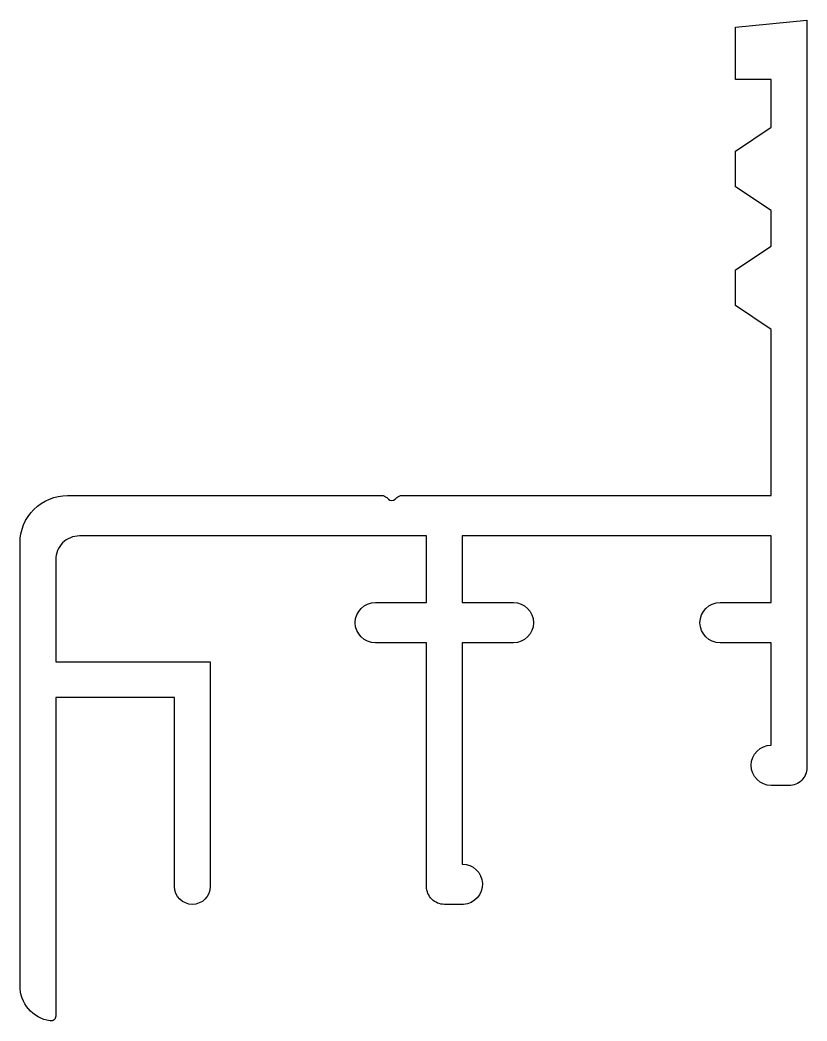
# Model space of a CAD drawing. Extents: x 372 to 405.1, y 656.6 to 698.7.
import ezdxf

# ---------------------------------------------------------------- set-up
doc = ezdxf.new("R2010")
doc.units = 0
doc.layers.get('0').update_dxf_attribs({"linetype": 'CONTINUOUS'})

msp = doc.modelspace()

# ---------------------------------------------------------------- linework, layer by layer
msp.add_lwpolyline([(402.11, 688.21), (403.61, 689.21), (403.61, 690.71), (402.11, 691.71), (402.11, 693.21), (403.61, 694.21), (403.61, 696.221), (402.11, 696.221), (402.11, 698.421), (405.11, 698.721), (405.11, 667.271, -0.414214), (404.36, 666.521), (403.61, 666.521, -1), (403.61, 668.221), (403.61, 672.521), (401.46, 672.521, -1), (401.46, 674.221), (403.61, 674.221), (403.61, 677.021), (390.61, 677.021), (390.61, 674.221), (392.76, 674.221, -1), (392.76, 672.521), (390.61, 672.521), (390.61, 663.219, -0.966544), (390.668, 661.521), (389.86, 661.521, -0.414214), (389.11, 662.271), (389.11, 672.521), (386.96, 672.521, -1), (386.96, 674.221), (389.11, 674.221), (389.11, 677.021), (374.51, 677.021, 0.414214), (373.51, 676.021), (373.51, 671.721), (380.01, 671.721), (380.01, 662.271, -1), (378.51, 662.271), (378.51, 670.221), (373.51, 670.221), (373.51, 656.817, -0.460212), (373.279, 656.619, -0.372815), (372.01, 658.101), (372.01, 676.721, -0.414214), (374.01, 678.721), (387.222, 678.721, -0.198907), (387.435, 678.633), (387.505, 678.562, 0.414201), (387.788, 678.562), (387.859, 678.633, -0.198907), (388.071, 678.721), (403.61, 678.721), (403.61, 685.71), (402.11, 686.71)], format="xyb", close=True)

doc.saveas('drawing.dxf')
